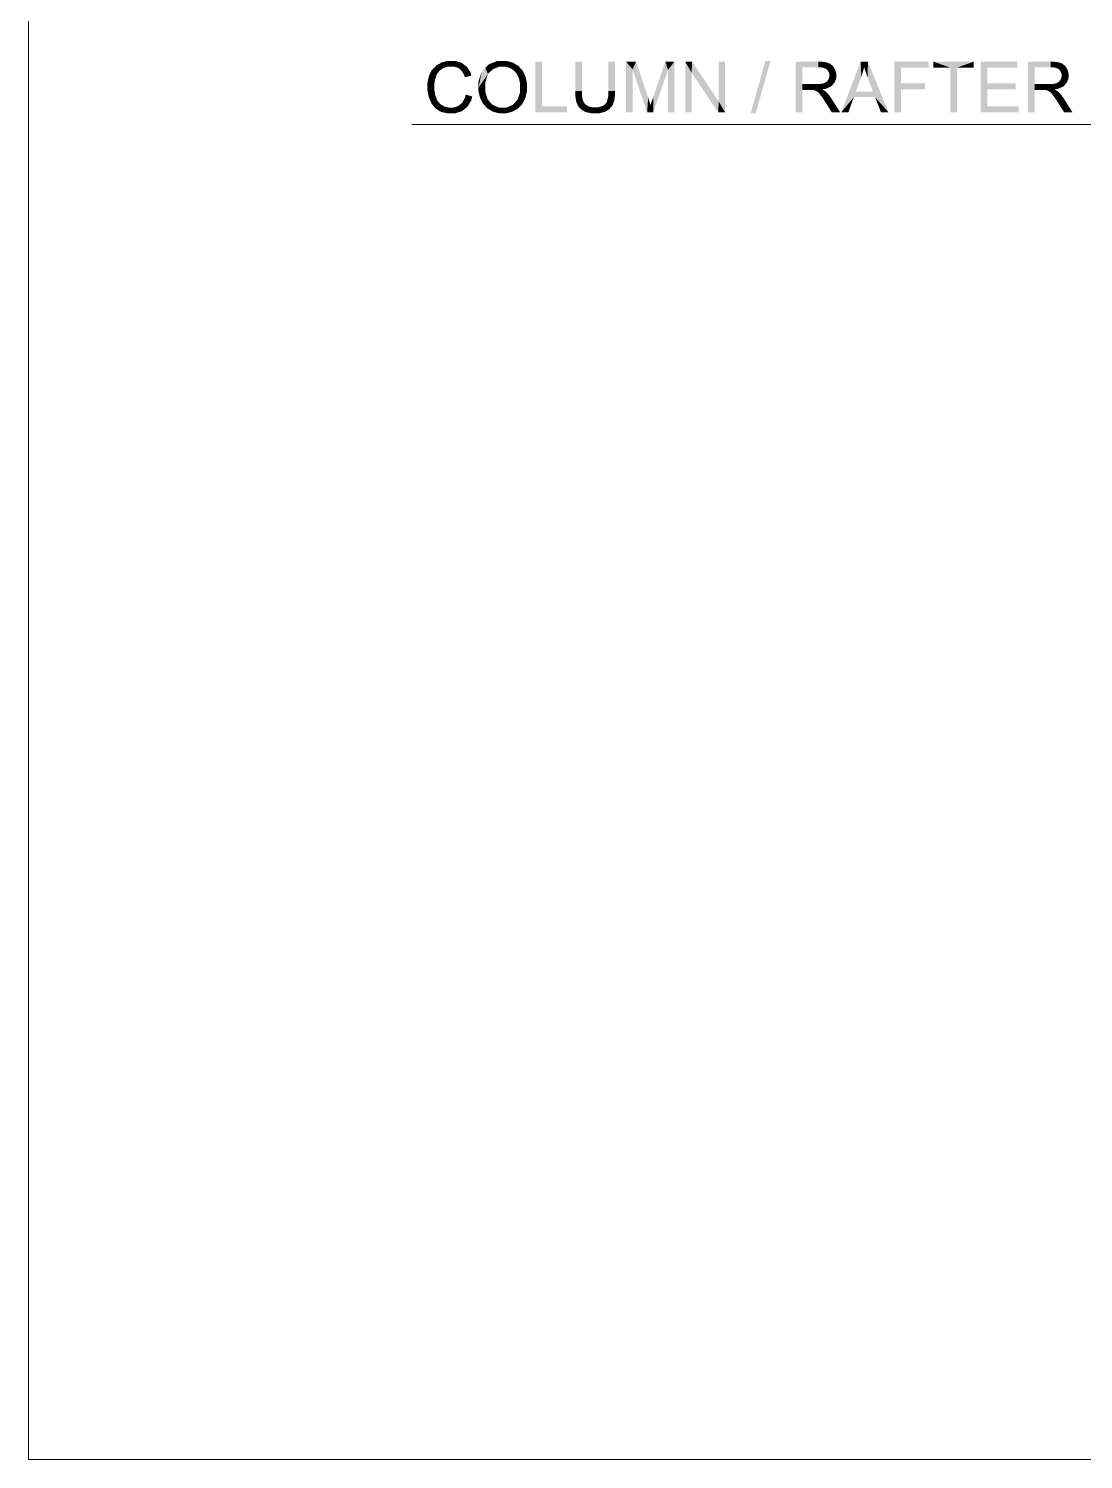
# Model space of a CAD drawing. Header units: millimetres. Extents: x 2 to 579, y 1 to 405.
# Drawn here: x 143.06 to 161.01, y 75.82 to 100.17 of the extents above; entities that cross this region are included whole.
import ezdxf

# ---------------------------------------------------------------- set-up
doc = ezdxf.new("R2010")
doc.units = ezdxf.units.MM
doc.linetypes.add('XKITLINE00', pattern=[0])
doc.layers.add('LinkedObject', color=7, linetype='Continuous', lineweight=0)

# ---------------------------------------------------------------- blocks, each defined once
blk = doc.blocks.new('*A4')
at = {"layer": 'LinkedObject'}
for points in [[(150.197, 99.622), (150.202, 99.525), (150.093, 99.596)], [(150.254, 99.622), (150.202, 99.525), (150.197, 99.622)], [(150.202, 99.525), (150.254, 99.622), (150.252, 99.525)], [(150.254, 99.622), (150.295, 99.525), (150.252, 99.525)], [(150.428, 99.589), (150.254, 99.622), (150.319, 99.622)], [(150.472, 99.556), (150.254, 99.622), (150.428, 99.589)], [(150.367, 99.503), (150.254, 99.622), (150.472, 99.556)], [(150.295, 99.525), (150.254, 99.622), (150.367, 99.503)], [(151.038, 99.622), (150.831, 99.501), (150.889, 99.562)], [(151.129, 99.622), (150.831, 99.501), (151.038, 99.622)], [(151.069, 99.524), (150.831, 99.501), (151.129, 99.622)], [(151.069, 99.524), (151.129, 99.622), (151.129, 99.524)], [(151.129, 99.622), (151.172, 99.524), (151.129, 99.524)], [(151.296, 99.594), (151.129, 99.622), (151.189, 99.622)], [(151.345, 99.565), (151.129, 99.622), (151.296, 99.594)], [(151.249, 99.502), (151.129, 99.622), (151.345, 99.565)], [(151.172, 99.524), (151.129, 99.622), (151.249, 99.502)], [(151.798, 99.608), (151.684, 98.744), (151.684, 99.608)], [(151.798, 98.846), (151.684, 98.744), (151.798, 99.608)], [(152.475, 99.608), (152.361, 99.109), (152.361, 99.608)], [(152.475, 99.109), (152.361, 99.109), (152.475, 99.608)], [(153.04, 99.608), (152.926, 99.109), (152.926, 99.608)], [(153.04, 99.109), (152.926, 99.109), (153.04, 99.608)], [(153.227, 99.608), (153.337, 99.479), (153.227, 98.744)], [(153.337, 99.479), (153.227, 99.608), (153.398, 99.608)], [(153.337, 99.479), (153.398, 99.608), (153.586, 98.744)], [(153.586, 98.744), (153.398, 99.608), (153.603, 98.996)], [(153.897, 99.608), (153.941, 99.467), (153.69, 99.007)], [(154.05, 99.608), (153.941, 99.467), (153.897, 99.608)], [(153.941, 98.744), (154.05, 99.608), (154.05, 98.744)], [(153.941, 99.467), (154.05, 99.608), (153.941, 98.744)], [(154.234, 99.608), (154.343, 99.422), (154.234, 98.744)], [(154.343, 99.422), (154.234, 99.608), (154.351, 99.608)], [(154.343, 99.422), (154.351, 99.608), (154.796, 98.744)], [(154.796, 98.744), (154.351, 99.608), (154.804, 98.929)], [(154.913, 99.608), (154.804, 98.929), (154.804, 99.608)], [(154.913, 98.744), (154.804, 98.929), (154.913, 99.608)], [(155.684, 99.621), (155.348, 98.729), (155.599, 99.621)], [(155.433, 98.729), (155.348, 98.729), (155.684, 99.621)], [(156.228, 99.227), (156.114, 98.744), (156.114, 99.608)], [(156.114, 99.608), (156.228, 99.513), (156.228, 99.227)], [(156.501, 99.513), (156.114, 99.608), (156.496, 99.608)], [(156.228, 99.513), (156.114, 99.608), (156.501, 99.513)], [(156.496, 99.608), (156.549, 99.513), (156.501, 99.513)], [(156.641, 99.596), (156.496, 99.608), (156.554, 99.608)], [(156.671, 99.584), (156.496, 99.608), (156.641, 99.596)], [(156.619, 99.493), (156.496, 99.608), (156.671, 99.584)], [(156.549, 99.513), (156.496, 99.608), (156.619, 99.493)], [(157.22, 99.608), (157.231, 99.352), (156.888, 98.744)], [(157.231, 99.352), (157.22, 99.608), (157.246, 99.393)], [(157.246, 99.393), (157.22, 99.608), (157.269, 99.475)], [(157.269, 99.475), (157.22, 99.608), (157.278, 99.517)], [(157.343, 99.608), (157.278, 99.517), (157.22, 99.608)], [(157.278, 99.517), (157.343, 99.608), (157.288, 99.482)], [(157.288, 99.482), (157.343, 99.608), (157.319, 99.392)], [(157.319, 99.392), (157.343, 99.608), (157.339, 99.337)], [(157.339, 99.337), (157.343, 99.608), (157.429, 99.099)], [(157.429, 99.099), (157.343, 99.608), (157.465, 99.005)], [(157.465, 99.005), (157.343, 99.608), (157.695, 98.744)], [(157.907, 99.238), (157.793, 98.744), (157.793, 99.608)], [(157.907, 99.238), (157.793, 99.608), (157.907, 99.506)], [(158.376, 99.506), (157.793, 99.608), (158.376, 99.608)], [(157.907, 99.506), (157.793, 99.608), (158.376, 99.506)], [(158.459, 99.608), (158.744, 99.506), (158.459, 99.506)], [(158.858, 99.506), (158.744, 99.506), (158.459, 99.608)], [(158.858, 99.506), (158.459, 99.608), (159.144, 99.608)], [(158.858, 99.506), (159.144, 99.608), (159.144, 99.506)], [(159.377, 99.241), (159.263, 98.744), (159.263, 99.608)], [(159.377, 99.241), (159.263, 99.608), (159.377, 99.506)], [(159.888, 99.506), (159.263, 99.608), (159.888, 99.608)], [(159.377, 99.506), (159.263, 99.608), (159.888, 99.506)], [(160.181, 99.227), (160.067, 98.744), (160.067, 99.608)], [(160.067, 99.608), (160.181, 99.513), (160.181, 99.227)], [(160.454, 99.513), (160.067, 99.608), (160.45, 99.608)], [(160.181, 99.513), (160.067, 99.608), (160.454, 99.513)], [(160.45, 99.608), (160.502, 99.513), (160.454, 99.513)], [(160.595, 99.596), (160.45, 99.608), (160.507, 99.608)], [(160.625, 99.584), (160.45, 99.608), (160.595, 99.596)], [(160.573, 99.493), (160.45, 99.608), (160.625, 99.584)], [(160.502, 99.513), (160.45, 99.608), (160.573, 99.493)], [(149.978, 99.308), (149.847, 99.25), (149.873, 99.367)], [(149.992, 99.349), (149.873, 99.367), (149.898, 99.418)], [(149.978, 99.308), (149.873, 99.367), (149.992, 99.349)], [(149.924, 99.468), (150.052, 99.453), (149.898, 99.418)], [(149.898, 99.418), (150.052, 99.453), (150.005, 99.389)], [(149.992, 99.349), (149.898, 99.418), (150.005, 99.389)], [(149.998, 99.544), (150.052, 99.453), (149.924, 99.468)], [(150.045, 99.57), (150.052, 99.453), (149.998, 99.544)], [(150.093, 99.596), (150.202, 99.525), (150.045, 99.57)], [(150.045, 99.57), (150.202, 99.525), (150.119, 99.501)], [(150.052, 99.453), (150.045, 99.57), (150.086, 99.477)], [(150.086, 99.477), (150.045, 99.57), (150.119, 99.501)], [(150.367, 99.503), (150.472, 99.556), (150.396, 99.482)], [(150.472, 99.556), (150.424, 99.46), (150.396, 99.482)], [(150.424, 99.46), (150.472, 99.556), (150.468, 99.391)], [(150.468, 99.391), (150.472, 99.556), (150.595, 99.371)], [(150.468, 99.391), (150.595, 99.371), (150.483, 99.344)], [(150.578, 99.431), (150.472, 99.556), (150.516, 99.523)], [(150.595, 99.371), (150.472, 99.556), (150.578, 99.431)], [(150.831, 99.501), (150.715, 99.164), (150.773, 99.44)], [(150.877, 99.399), (150.715, 99.164), (150.831, 99.501)], [(150.773, 99.44), (150.715, 99.164), (150.715, 99.272)], [(150.833, 99.26), (150.715, 99.164), (150.877, 99.399)], [(150.964, 99.482), (150.831, 99.501), (151.069, 99.524)], [(150.831, 99.501), (150.964, 99.482), (150.92, 99.441)], [(150.877, 99.399), (150.831, 99.501), (150.92, 99.441)], [(151.249, 99.502), (151.345, 99.565), (151.284, 99.481)], [(151.345, 99.565), (151.318, 99.459), (151.284, 99.481)], [(151.318, 99.459), (151.345, 99.565), (151.37, 99.398)], [(151.466, 99.457), (151.345, 99.565), (151.393, 99.537)], [(151.491, 99.406), (151.345, 99.565), (151.466, 99.457)], [(151.37, 99.398), (151.345, 99.565), (151.491, 99.406)], [(151.37, 99.398), (151.491, 99.406), (151.388, 99.359)], [(151.491, 99.406), (151.406, 99.319), (151.388, 99.359)], [(151.406, 99.319), (151.491, 99.406), (151.424, 99.227)], [(151.424, 99.227), (151.491, 99.406), (151.541, 99.239)], [(151.541, 99.239), (151.491, 99.406), (151.516, 99.355)], [(153.227, 98.744), (153.337, 99.479), (153.337, 98.744)], [(153.69, 99.007), (153.941, 99.467), (153.689, 98.744)], [(154.234, 98.744), (154.343, 99.422), (154.343, 98.744)], [(156.671, 99.584), (156.641, 99.473), (156.619, 99.493)], [(156.701, 99.573), (156.641, 99.473), (156.671, 99.584)], [(156.641, 99.473), (156.701, 99.573), (156.663, 99.453)], [(156.663, 99.453), (156.701, 99.573), (156.767, 99.502)], [(156.767, 99.502), (156.686, 99.403), (156.663, 99.453)], [(156.674, 99.313), (156.803, 99.372), (156.744, 99.217)], [(156.686, 99.351), (156.803, 99.372), (156.674, 99.313)], [(156.785, 99.473), (156.686, 99.403), (156.767, 99.502)], [(156.803, 99.408), (156.686, 99.403), (156.785, 99.473)], [(156.803, 99.372), (156.686, 99.403), (156.803, 99.408)], [(156.686, 99.403), (156.803, 99.372), (156.686, 99.372)], [(156.803, 99.372), (156.686, 99.351), (156.686, 99.372)], [(156.767, 99.502), (156.701, 99.573), (156.749, 99.532)], [(156.744, 99.217), (156.803, 99.372), (156.773, 99.248)], [(156.773, 99.248), (156.803, 99.372), (156.803, 99.326)], [(158.744, 98.744), (158.858, 99.506), (158.858, 98.744)], [(158.744, 99.506), (158.858, 99.506), (158.744, 98.744)], [(160.625, 99.584), (160.595, 99.473), (160.573, 99.493)], [(160.655, 99.573), (160.595, 99.473), (160.625, 99.584)], [(160.595, 99.473), (160.655, 99.573), (160.617, 99.453)], [(160.617, 99.453), (160.655, 99.573), (160.721, 99.502)], [(160.721, 99.502), (160.639, 99.403), (160.617, 99.453)], [(160.628, 99.313), (160.757, 99.372), (160.697, 99.217)], [(160.639, 99.351), (160.757, 99.372), (160.628, 99.313)], [(160.739, 99.473), (160.639, 99.403), (160.721, 99.502)], [(160.757, 99.408), (160.639, 99.403), (160.739, 99.473)], [(160.757, 99.372), (160.639, 99.403), (160.757, 99.408)], [(160.639, 99.403), (160.757, 99.372), (160.639, 99.372)], [(160.757, 99.372), (160.639, 99.351), (160.639, 99.372)], [(160.721, 99.502), (160.655, 99.573), (160.703, 99.532)], [(160.697, 99.217), (160.757, 99.372), (160.727, 99.248)], [(160.727, 99.248), (160.757, 99.372), (160.757, 99.326)], [(149.964, 99.225), (149.847, 99.25), (149.978, 99.308)], [(149.847, 99.25), (149.964, 99.225), (149.847, 99.182)], [(149.847, 99.182), (149.964, 99.225), (149.964, 99.183)], [(149.964, 99.183), (149.847, 99.12), (149.847, 99.182)], [(149.964, 99.128), (149.847, 99.12), (149.964, 99.183)], [(149.964, 99.128), (149.893, 98.951), (149.847, 99.12)], [(149.847, 99.12), (149.893, 98.951), (149.87, 99.004)], [(149.981, 99.031), (149.893, 98.951), (149.964, 99.128)], [(150.715, 99.164), (150.833, 99.26), (150.833, 99.162)], [(150.715, 99.164), (150.833, 99.084), (150.715, 99.107)], [(150.833, 99.084), (150.715, 99.164), (150.833, 99.162)], [(151.382, 98.963), (151.541, 99.174), (151.488, 98.939)], [(151.424, 99.091), (151.541, 99.174), (151.382, 98.963)], [(151.424, 99.175), (151.541, 99.239), (151.541, 99.174)], [(151.424, 99.227), (151.541, 99.239), (151.424, 99.175)], [(151.541, 99.174), (151.424, 99.091), (151.424, 99.175)], [(151.488, 98.939), (151.541, 99.174), (151.515, 98.991)], [(151.515, 98.991), (151.541, 99.174), (151.541, 99.109)], [(156.228, 99.227), (156.228, 99.127), (156.114, 98.744)], [(156.114, 98.744), (156.228, 99.127), (156.228, 98.744)], [(156.36, 99.127), (156.228, 99.227), (156.473, 99.227)], [(156.228, 99.127), (156.228, 99.227), (156.36, 99.127)], [(156.36, 99.127), (156.473, 99.227), (156.382, 99.127)], [(156.382, 99.127), (156.473, 99.227), (156.414, 99.125)], [(156.414, 99.125), (156.473, 99.227), (156.424, 99.123)], [(156.424, 99.123), (156.473, 99.227), (156.437, 99.12)], [(156.437, 99.12), (156.473, 99.227), (156.463, 99.108)], [(156.463, 99.108), (156.473, 99.227), (156.512, 99.227)], [(156.463, 99.108), (156.512, 99.227), (156.476, 99.1)], [(156.512, 99.227), (156.56, 99.137), (156.476, 99.1)], [(156.476, 99.1), (156.56, 99.137), (156.488, 99.092)], [(156.56, 99.137), (156.517, 99.063), (156.488, 99.092)], [(156.573, 99.235), (156.56, 99.137), (156.512, 99.227)], [(156.583, 99.126), (156.517, 99.063), (156.56, 99.137)], [(156.517, 99.063), (156.583, 99.126), (156.534, 99.042)], [(156.534, 99.042), (156.583, 99.126), (156.55, 99.022)], [(156.55, 99.022), (156.583, 99.126), (156.629, 99.094)], [(156.56, 99.137), (156.573, 99.235), (156.622, 99.145)], [(156.595, 99.243), (156.744, 99.217), (156.573, 99.235)], [(156.714, 99.185), (156.573, 99.235), (156.744, 99.217)], [(156.622, 99.145), (156.573, 99.235), (156.714, 99.185)], [(156.629, 99.094), (156.583, 99.126), (156.617, 99.104)], [(156.617, 99.251), (156.744, 99.217), (156.595, 99.243)], [(156.744, 99.217), (156.617, 99.251), (156.651, 99.277)], [(156.663, 99.295), (156.744, 99.217), (156.651, 99.277)], [(156.674, 99.313), (156.744, 99.217), (156.663, 99.295)], [(156.888, 98.744), (157.231, 99.352), (157.136, 99.099)], [(157.907, 99.136), (157.793, 98.744), (157.907, 99.238)], [(157.793, 98.744), (157.907, 99.136), (157.907, 98.744)], [(158.312, 99.136), (157.907, 99.238), (158.312, 99.238)], [(157.907, 99.136), (157.907, 99.238), (158.312, 99.136)], [(159.377, 99.139), (159.263, 98.744), (159.377, 99.241)], [(159.377, 98.846), (159.263, 98.744), (159.377, 99.139)], [(159.856, 99.139), (159.377, 99.241), (159.856, 99.241)], [(159.377, 99.139), (159.377, 99.241), (159.856, 99.139)], [(160.181, 99.227), (160.181, 99.127), (160.067, 98.744)], [(160.067, 98.744), (160.181, 99.127), (160.181, 98.744)], [(160.314, 99.127), (160.181, 99.227), (160.427, 99.227)], [(160.181, 99.127), (160.181, 99.227), (160.314, 99.127)], [(160.314, 99.127), (160.427, 99.227), (160.336, 99.127)], [(160.336, 99.127), (160.427, 99.227), (160.367, 99.125)], [(160.367, 99.125), (160.427, 99.227), (160.377, 99.123)], [(160.377, 99.123), (160.427, 99.227), (160.39, 99.12)], [(160.39, 99.12), (160.427, 99.227), (160.416, 99.108)], [(160.416, 99.108), (160.427, 99.227), (160.466, 99.227)], [(160.416, 99.108), (160.466, 99.227), (160.429, 99.1)], [(160.466, 99.227), (160.514, 99.137), (160.429, 99.1)], [(160.429, 99.1), (160.514, 99.137), (160.442, 99.092)], [(160.514, 99.137), (160.471, 99.063), (160.442, 99.092)], [(160.527, 99.235), (160.514, 99.137), (160.466, 99.227)], [(160.536, 99.126), (160.471, 99.063), (160.514, 99.137)], [(160.471, 99.063), (160.536, 99.126), (160.487, 99.042)], [(160.487, 99.042), (160.536, 99.126), (160.503, 99.022)], [(160.503, 99.022), (160.536, 99.126), (160.583, 99.094)], [(160.514, 99.137), (160.527, 99.235), (160.576, 99.145)], [(160.549, 99.243), (160.697, 99.217), (160.527, 99.235)], [(160.668, 99.185), (160.527, 99.235), (160.697, 99.217)], [(160.576, 99.145), (160.527, 99.235), (160.668, 99.185)], [(160.583, 99.094), (160.536, 99.126), (160.571, 99.104)], [(160.571, 99.251), (160.697, 99.217), (160.549, 99.243)], [(160.697, 99.217), (160.571, 99.251), (160.605, 99.277)], [(160.616, 99.295), (160.697, 99.217), (160.605, 99.277)], [(160.628, 99.313), (160.697, 99.217), (160.616, 99.295)], [(149.893, 98.951), (149.981, 99.031), (149.997, 98.99)], [(150.013, 98.949), (149.893, 98.951), (149.997, 98.99)], [(149.893, 98.951), (150.026, 98.786), (149.915, 98.897)], [(150.013, 98.949), (150.026, 98.786), (149.893, 98.951)], [(149.915, 98.897), (150.026, 98.786), (149.982, 98.814)], [(150.063, 98.888), (150.026, 98.786), (150.013, 98.949)], [(150.026, 98.786), (150.063, 98.888), (150.096, 98.867)], [(150.13, 98.847), (150.026, 98.786), (150.096, 98.867)], [(150.481, 98.803), (150.372, 98.854), (150.406, 98.882)], [(150.439, 98.91), (150.481, 98.803), (150.406, 98.882)], [(150.439, 98.91), (150.61, 99.018), (150.481, 98.803)], [(150.484, 98.992), (150.61, 99.018), (150.439, 98.91)], [(150.481, 98.803), (150.61, 99.018), (150.527, 98.84)], [(150.61, 99.018), (150.484, 98.992), (150.496, 99.047)], [(150.527, 98.84), (150.61, 99.018), (150.592, 98.947)], [(150.715, 99.107), (150.833, 99.084), (150.74, 99)], [(150.74, 99), (150.833, 99.084), (150.765, 98.949)], [(150.765, 98.949), (150.833, 99.084), (150.875, 98.961)], [(150.875, 98.961), (150.862, 98.817), (150.765, 98.949)], [(150.765, 98.949), (150.862, 98.817), (150.79, 98.898)], [(150.917, 98.916), (150.862, 98.817), (150.875, 98.961)], [(150.862, 98.817), (150.917, 98.916), (150.91, 98.788)], [(150.91, 98.788), (150.917, 98.916), (150.959, 98.872)], [(150.959, 98.872), (151.128, 98.729), (150.91, 98.788)], [(151.064, 98.827), (151.128, 98.729), (150.959, 98.872)], [(151.338, 98.782), (151.192, 98.827), (151.299, 98.872)], [(151.34, 98.917), (151.387, 98.809), (151.299, 98.872)], [(151.299, 98.872), (151.387, 98.809), (151.338, 98.782)], [(151.488, 98.939), (151.34, 98.917), (151.382, 98.963)], [(151.462, 98.887), (151.34, 98.917), (151.488, 98.939)], [(151.387, 98.809), (151.34, 98.917), (151.462, 98.887)], [(152.475, 99.109), (152.361, 99.04), (152.361, 99.109)], [(152.475, 99.053), (152.361, 99.04), (152.475, 99.109)], [(152.475, 99.053), (152.394, 98.892), (152.361, 99.04)], [(152.361, 99.04), (152.394, 98.892), (152.378, 98.932)], [(152.486, 98.97), (152.394, 98.892), (152.475, 99.053)], [(152.394, 98.892), (152.486, 98.97), (152.496, 98.943)], [(152.507, 98.916), (152.394, 98.892), (152.496, 98.943)], [(152.507, 98.916), (152.504, 98.771), (152.394, 98.892)], [(152.394, 98.892), (152.504, 98.771), (152.411, 98.852)], [(152.543, 98.875), (152.504, 98.771), (152.507, 98.916)], [(152.504, 98.771), (152.543, 98.875), (152.568, 98.861)], [(152.873, 98.889), (152.943, 98.801), (152.846, 98.86)], [(153.011, 98.902), (152.873, 98.889), (152.899, 98.918)], [(152.996, 98.863), (152.873, 98.889), (153.011, 98.902)], [(152.943, 98.801), (152.873, 98.889), (152.996, 98.863)], [(152.899, 98.918), (153.04, 99.109), (153.011, 98.902)], [(152.926, 99.028), (153.04, 99.109), (152.899, 98.918)], [(153.04, 99.109), (152.926, 99.028), (152.926, 99.109)], [(153.011, 98.902), (153.04, 99.109), (153.026, 98.94)], [(153.026, 98.94), (153.04, 99.109), (153.04, 99.043)], [(153.617, 98.954), (153.586, 98.744), (153.603, 98.996)], [(153.637, 98.89), (153.586, 98.744), (153.617, 98.954)], [(153.644, 98.869), (153.586, 98.744), (153.637, 98.89)], [(153.586, 98.744), (153.644, 98.869), (153.689, 98.744)], [(153.651, 98.892), (153.689, 98.744), (153.644, 98.869)], [(153.674, 98.961), (153.689, 98.744), (153.651, 98.892)], [(153.69, 99.007), (153.689, 98.744), (153.674, 98.961)], [(154.804, 98.929), (154.913, 98.744), (154.796, 98.744)], [(156.629, 99.094), (156.591, 98.962), (156.55, 99.022)], [(156.654, 99.071), (156.591, 98.962), (156.629, 99.094)], [(156.701, 99.013), (156.591, 98.962), (156.654, 99.071)], [(156.591, 98.962), (156.701, 99.013), (156.616, 98.923)], [(156.616, 98.923), (156.701, 99.013), (156.723, 98.979)], [(156.616, 98.923), (156.723, 98.979), (156.73, 98.744)], [(156.73, 98.744), (156.723, 98.979), (156.873, 98.744)], [(157.103, 99.005), (156.888, 98.744), (157.136, 99.099)], [(156.888, 98.744), (157.103, 99.005), (157.009, 98.744)], [(157.136, 99.099), (157.465, 99.005), (157.103, 99.005)], [(157.429, 99.099), (157.465, 99.005), (157.136, 99.099)], [(157.465, 99.005), (157.695, 98.744), (157.565, 98.744)], [(160.583, 99.094), (160.545, 98.962), (160.503, 99.022)], [(160.608, 99.071), (160.545, 98.962), (160.583, 99.094)], [(160.655, 99.013), (160.545, 98.962), (160.608, 99.071)], [(160.545, 98.962), (160.655, 99.013), (160.57, 98.923)], [(160.57, 98.923), (160.655, 99.013), (160.677, 98.979)], [(160.57, 98.923), (160.677, 98.979), (160.684, 98.744)], [(160.684, 98.744), (160.677, 98.979), (160.826, 98.744)], [(150.13, 98.847), (150.253, 98.729), (150.026, 98.786)], [(150.026, 98.786), (150.253, 98.729), (150.069, 98.757)], [(150.069, 98.757), (150.253, 98.729), (150.183, 98.729)], [(150.204, 98.827), (150.253, 98.729), (150.13, 98.847)], [(150.253, 98.729), (150.204, 98.827), (150.243, 98.827)], [(150.291, 98.827), (150.253, 98.729), (150.243, 98.827)], [(150.291, 98.827), (150.481, 98.803), (150.253, 98.729)], [(150.253, 98.729), (150.481, 98.803), (150.32, 98.729)], [(150.372, 98.854), (150.481, 98.803), (150.291, 98.827)], [(150.32, 98.729), (150.481, 98.803), (150.434, 98.766)], [(150.91, 98.788), (151.128, 98.729), (150.958, 98.758)], [(150.958, 98.758), (151.128, 98.729), (151.067, 98.729)], [(151.128, 98.729), (151.064, 98.827), (151.128, 98.827)], [(151.128, 98.729), (151.192, 98.827), (151.185, 98.729)], [(151.192, 98.827), (151.128, 98.729), (151.128, 98.827)], [(151.185, 98.729), (151.192, 98.827), (151.289, 98.756)], [(151.289, 98.756), (151.192, 98.827), (151.338, 98.782)], [(151.684, 98.744), (151.798, 98.846), (152.223, 98.744)], [(152.223, 98.744), (151.798, 98.846), (152.223, 98.846)], [(152.411, 98.852), (152.504, 98.771), (152.466, 98.792)], [(152.594, 98.846), (152.504, 98.771), (152.568, 98.861)], [(152.594, 98.846), (152.703, 98.729), (152.504, 98.771)], [(152.504, 98.771), (152.703, 98.729), (152.543, 98.75)], [(152.543, 98.75), (152.703, 98.729), (152.642, 98.729)], [(152.656, 98.832), (152.703, 98.729), (152.594, 98.846)], [(152.703, 98.729), (152.656, 98.832), (152.693, 98.832)], [(152.756, 98.832), (152.703, 98.729), (152.693, 98.832)], [(152.703, 98.729), (152.756, 98.832), (152.765, 98.729)], [(152.905, 98.777), (152.756, 98.832), (152.846, 98.86)], [(152.866, 98.753), (152.756, 98.832), (152.905, 98.777)], [(152.765, 98.729), (152.756, 98.832), (152.866, 98.753)], [(152.846, 98.86), (152.943, 98.801), (152.905, 98.777)], [(159.263, 98.744), (159.377, 98.846), (159.907, 98.744)], [(159.907, 98.744), (159.377, 98.846), (159.907, 98.846)]]:
    blk.add_hatch(color=7, dxfattribs=at).paths.add_polyline_path(points, flags=17)
at = {"layer": 'LinkedObject', "color": 2, "linetype": 'XKITLINE00', "lineweight": 0}
for p, q in [((143.06, 75.82), (143.06, 147.311)), ((227.212, 75.82), (143.06, 75.82))]:
    blk.add_line(p, q, dxfattribs=at)
at = {"layer": 'LinkedObject', "color": 6, "linetype": 'XKITLINE00', "lineweight": 0}
blk.add_line((164.041, 98.538), (149.581, 98.538), dxfattribs=at)

msp = doc.modelspace()

# ---------------------------------------------------------------- block references
at = {"lineweight": 0}
msp.add_blockref('*A4', (0, 0), dxfattribs=at)

doc.saveas('drawing.dxf')
